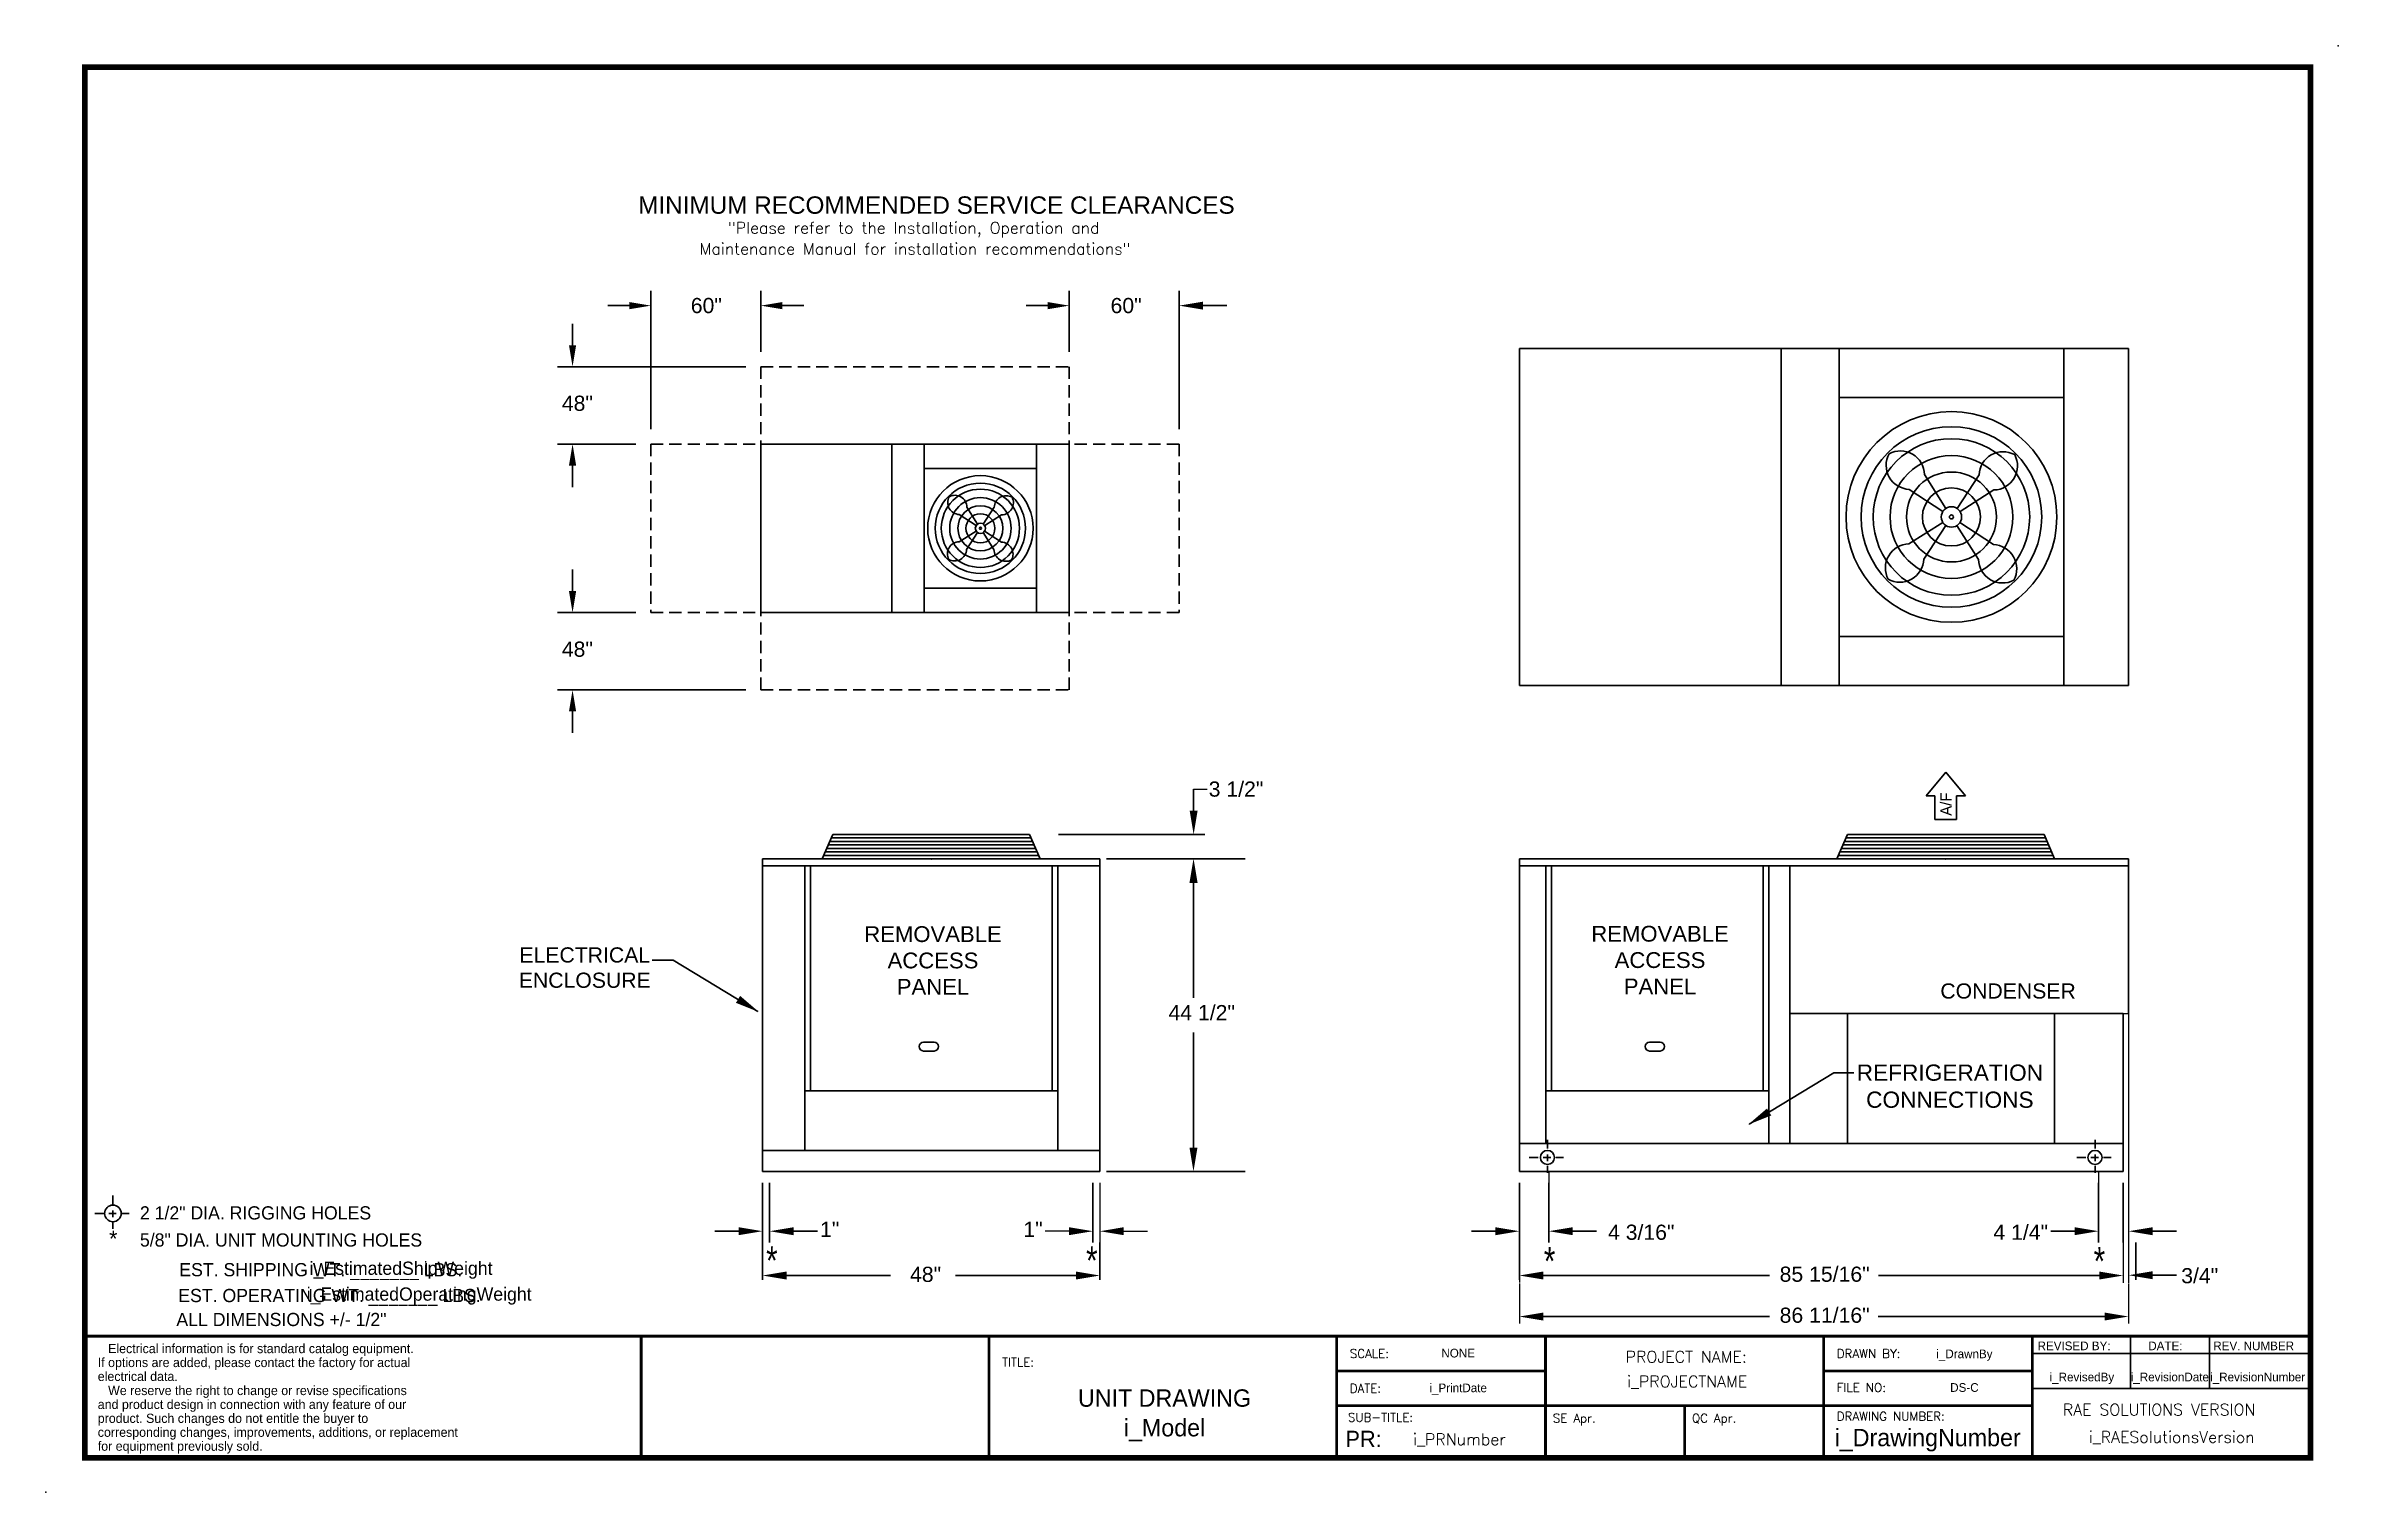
# Model space of a CAD drawing. Extents: x 350 to 676, y 0 to 206.
import ezdxf
from ezdxf.enums import TextEntityAlignment as Align

# ---------------------------------------------------------------- set-up
doc = ezdxf.new("R2010")
doc.units = 0
doc.header["$MEASUREMENT"] = 0
doc.linetypes.add('CENTER', pattern=[2, 1.25, -0.25, 0.25, -0.25])
doc.linetypes.add('HIDDEN', pattern=[0.375, 0.25, -0.125])
doc.layers.get('0').update_dxf_attribs({"linetype": 'CONTINUOUS'})
doc.styles.add('dimentions', font='ARIAL.TTF')
doc.styles.add('SIMPLEX', font='SIMPLEX')
doc.styles.add('SLDTEXTSTYLE0', font='ARIAL.TTF', dxfattribs={"width": 0.75})
doc.dimstyles.get("Standard").update_dxf_attribs({"dimtxt": 1.8, "dimasz": 0.18, "dimexe": 0.18, "dimexo": 0.0625, "dimgap": 0.09, "dimtad": 0, "dimtih": 1, "dimtoh": 1, "dimdec": 4, "dimzin": 0, "dimdsep": 46, "dimtxsty": 'STANDARD', "dimcen": 0.09, "dimadec": 0, "dimazin": 0, "dimtfac": 1, "dimtdec": 4, "dimtofl": 0, "dimtmove": 0, "dimatfit": 3, "dimfxl": 1, "dimtolj": 1, "dimtzin": 0, "dimarcsym": 0})

# ---------------------------------------------------------------- blocks, each defined once
blk = doc.blocks.new('*D15')
at = {"color": 0, "lineweight": -2}
for p, q in [((498.94, 44.38), (498.94, 35.88)), ((499.94, 44.38), (499.94, 35.88)), ((495.54, 37.47), (492.14, 37.47)), ((503.34, 37.47), (506.74, 37.47))]:
    blk.add_line(p, q, dxfattribs=at)
at = {"color": 0}
for points in [[(495.54, 38.04), (495.54, 36.91), (498.94, 37.47)], [(503.34, 38.04), (503.34, 36.91), (499.94, 37.47)]]:
    blk.add_solid(points, dxfattribs=at)

msp = doc.modelspace()

# ---------------------------------------------------------------- linework, layer by layer
at = {"linetype": 'Continuous', "lineweight": 30, "ltscale": 7}
for p, q in [((436.02559, 151.67758), (436.02559, 171.38258)), ((451.68431, 162.69004), (451.68431, 171.38258)), ((495.55931, 162.69004), (495.55931, 171.38258)), ((511.21803, 151.67758), (511.21803, 171.38258)), ((432.96559, 169.25758), (429.90559, 169.25758)), ((454.74431, 169.25758), (457.80431, 169.25758)), ((449.55931, 160.56504), (422.76503, 160.56504)), ((433.90059, 149.55258), (422.76503, 149.55258)), ((424.89003, 128.61258), (424.89003, 131.67258)), ((433.90059, 125.55258), (422.76503, 125.55258)), ((449.55931, 114.54012), (422.76503, 114.54012)), ((424.89003, 111.48012), (424.89003, 108.42012))]:
    msp.add_line(p, q, dxfattribs=at)
at = {"lineweight": 30}
for p, q in [((424.89003, 163.62504), (424.89003, 166.68504)), ((492.49931, 169.25758), (489.43931, 169.25758)), ((514.27803, 169.25758), (517.33803, 169.25758)), ((514.61803, 169.25758), (518.01803, 169.25758)), ((559.64304, 163.16855), (646.33054, 163.16855)), ((559.64304, 163.16855), (559.64304, 115.16855)), ((596.89304, 115.16855), (596.89304, 163.16855)), ((605.14304, 115.16855), (605.14304, 163.16855)), ((637.14304, 115.16855), (637.14304, 163.16855)), ((646.33054, 163.16855), (646.33054, 115.16855)), ((605.14304, 156.16855), (637.14304, 156.16855)), ((451.68431, 149.55258), (495.55931, 149.55258)), ((451.68431, 125.55258), (451.68431, 149.55258)), ((470.30931, 125.55258), (470.30931, 149.55258)), ((474.93431, 125.55258), (474.93431, 149.55258)), ((490.93431, 125.55258), (490.93431, 149.55258)), ((495.55931, 149.55258), (495.55931, 125.55258)), ((424.89003, 146.49258), (424.89003, 143.43258)), ((474.93431, 146.05258), (490.93431, 146.05258)), ((620.36496, 140.39364), (617.29783, 145.2228)), ((621.93909, 140.38205), (625.07703, 145.1655)), ((482.54527, 138.16512), (481.01171, 140.5797)), ((483.33233, 138.15933), (484.9013, 140.55105)), ((619.92955, 139.9646), (615.1461, 143.10253)), ((622.36813, 139.94664), (627.19729, 143.01376)), ((482.32176, 137.16353), (479.90718, 135.62997)), ((482.32756, 137.9506), (479.93584, 139.51957)), ((483.54106, 137.15455), (485.93278, 135.58559)), ((483.54685, 137.94162), (485.96143, 139.47518)), ((619.91795, 138.39046), (615.08879, 135.32334)), ((620.34699, 137.95505), (617.20906, 133.1716)), ((621.92113, 137.94346), (624.98825, 133.1143)), ((622.35654, 138.3725), (627.13999, 135.23457)), ((482.53628, 136.94583), (480.96732, 134.55411)), ((483.32335, 136.94003), (484.85691, 134.52545)), ((474.93431, 129.05258), (490.93431, 129.05258)), ((495.55931, 125.55258), (451.68431, 125.55258)), ((605.14304, 122.16855), (637.14304, 122.16855)), ((646.33054, 115.16855), (559.64304, 115.16855)), ((620.33054, 102.82421), (617.52424, 99.45651)), ((620.33054, 102.82421), (623.13685, 99.45651)), ((513.28725, 97.37447), (513.28725, 100.40265)), ((618.78708, 99.45651), (617.52424, 99.45651)), ((618.78708, 99.45651), (618.78708, 96.08881)), ((621.87401, 96.08881), (621.87401, 99.45651)), ((621.87401, 99.45651), (623.13685, 99.45651)), ((618.78708, 96.08881), (621.87401, 96.08881)), ((460.43875, 90.47447), (461.93875, 93.97447)), ((460.86732, 91.47447), (491.01018, 91.47447)), ((490.79589, 91.97447), (461.08161, 91.97447)), ((490.58161, 92.47447), (461.29589, 92.47447)), ((461.51018, 92.97447), (490.36732, 92.97447)), ((461.72447, 93.47447), (490.15304, 93.47447)), ((461.93875, 93.97447), (489.93875, 93.97447)), ((491.43875, 90.47447), (489.93875, 93.97447)), ((494.03335, 93.97447), (514.88185, 93.97447)), ((604.83054, 90.47447), (606.33054, 93.97447)), ((605.25911, 91.47447), (635.40197, 91.47447)), ((635.18769, 91.97447), (605.4734, 91.97447)), ((634.9734, 92.47447), (605.68769, 92.47447)), ((605.90197, 92.97447), (634.75911, 92.97447)), ((606.11626, 93.47447), (634.54483, 93.47447)), ((606.33054, 93.97447), (634.33054, 93.97447)), ((635.83054, 90.47447), (634.33054, 93.97447)), ((499.93875, 90.47447), (451.93875, 90.47447)), ((451.93875, 90.47447), (451.93875, 45.97447)), ((499.93875, 89.47447), (451.93875, 89.47447)), ((457.93875, 89.47447), (457.93875, 48.97447)), ((491.22447, 90.97447), (460.65304, 90.97447)), ((493.93875, 89.47447), (493.93875, 48.97447)), ((499.93875, 45.97447), (499.93875, 90.47447)), ((500.88903, 90.47447), (520.6145, 90.47447)), ((646.33054, 90.47447), (559.64304, 90.47447)), ((559.64304, 45.97447), (559.64304, 90.47447)), ((646.33054, 89.47447), (559.64304, 89.47447)), ((563.39304, 89.47447), (563.39304, 49.97447)), ((595.14304, 89.47447), (595.14304, 57.47447)), ((598.14304, 89.47447), (598.14304, 49.97447)), ((635.61626, 90.97447), (605.04483, 90.97447)), ((646.33054, 68.47447), (646.33054, 90.47447)), ((513.26034, 87.07447), (513.26034, 83.67447)), ((513.26034, 87.07447), (513.26034, 70.68465)), ((513.28725, 87.03065), (513.28725, 83.63065)), ((513.26034, 49.37447), (513.26034, 65.76429)), ((598.14304, 68.47447), (645.58054, 68.47447)), ((606.33054, 68.47447), (606.33054, 49.97447)), ((635.83054, 68.47447), (635.83054, 51.72447)), ((645.58054, 68.47447), (635.83054, 68.47447)), ((645.58054, 45.97447), (645.58054, 68.47447)), ((476.35777, 64.38068), (474.85777, 64.38068)), ((474.85777, 63.13068), (476.35777, 63.13068)), ((579.68706, 64.38068), (578.18706, 64.38068)), ((578.18706, 63.13068), (579.68706, 63.13068)), ((457.93875, 57.47447), (493.93875, 57.47447)), ((563.39304, 57.47447), (595.14304, 57.47447)), ((595.14304, 57.47447), (595.14304, 49.97447)), ((451.93875, 48.97447), (499.93875, 48.97447)), ((559.64304, 49.97447), (602.14304, 49.97447)), ((563.64304, 50.50419), (563.64304, 49.25578)), ((602.14304, 49.97447), (645.58054, 49.97447)), ((611.78625, 49.97447), (631.15886, 49.97447)), ((635.83054, 51.72447), (635.83054, 49.97447)), ((641.58054, 50.50419), (641.58054, 49.25578)), ((451.93875, 45.97447), (499.93875, 45.97447)), ((500.88903, 45.97447), (520.6145, 45.97447)), ((559.64304, 45.97447), (645.58054, 45.97447)), ((561.05655, 47.97447), (562.32262, 47.97447)), ((563.05307, 47.97447), (564.12064, 47.97447)), ((563.64304, 48.37909), (563.64304, 47.43497)), ((563.64304, 46.7606), (563.64304, 45.77608)), ((564.85109, 47.97447), (565.93276, 47.97447)), ((638.99405, 47.97447), (640.26012, 47.97447)), ((640.99057, 47.97447), (642.05814, 47.97447)), ((641.58054, 48.37909), (641.58054, 47.43497)), ((641.58054, 46.7606), (641.58054, 45.77608)), ((642.78859, 47.97447), (643.87026, 47.97447)), ((359.47006, 42.53763), (359.47006, 41.28922)), ((451.93875, 44.37987), (451.93875, 35.87987)), ((452.93875, 44.37987), (452.93875, 35.87987)), ((452.93875, 44.37987), (452.93875, 35.87987)), ((498.93875, 44.37987), (498.93875, 35.87987)), ((559.64304, 44.37987), (559.64304, 35.87987)), ((563.83054, 44.37987), (563.83054, 35.87987)), ((642.08054, 44.37987), (642.08054, 35.87987)), ((645.58054, 44.37987), (645.58054, 35.87987)), ((356.88357, 40.00791), (358.14964, 40.00791)), ((358.88008, 40.00791), (359.94766, 40.00791)), ((359.47006, 40.41254), (359.47006, 39.46841)), ((360.6781, 40.00791), (361.75977, 40.00791)), ((359.47006, 38.79404), (359.47006, 37.80952)), ((448.53875, 37.47447), (445.13875, 37.47447)), ((456.33875, 37.47447), (459.73875, 37.47447)), ((556.24304, 37.47447), (552.84304, 37.47447)), ((567.23054, 37.47447), (570.63054, 37.47447)), ((638.68054, 37.47447), (635.28054, 37.47447)), ((649.76409, 37.47447), (653.16409, 37.47447)), ((455.33875, 31.16394), (470.12299, 31.16394)), ((496.53875, 31.16394), (479.39324, 31.16394)), ((563.04304, 31.16394), (595.24145, 31.16394)), ((642.18054, 31.16394), (610.77218, 31.16394)), ((649.76409, 31.20799), (653.16409, 31.20799)), ((563.04304, 25.32471), (595.24145, 25.32471)), ((642.93054, 25.32471), (610.73213, 25.32471)), ((434.65901, 5.20044), (434.65901, 22.52544)), ((484.15901, 5.20044), (484.15901, 22.52544)), ((533.65901, 22.52544), (632.65901, 22.52544)), ((533.65901, 5.20044), (533.65901, 22.52544)), ((563.35901, 22.52544), (563.35901, 5.20044)), ((602.95901, 22.52544), (602.95901, 12.62544)), ((632.65901, 22.52544), (632.65901, 5.20044)), ((632.65901, 22.52544), (672.25901, 22.52544)), ((632.65901, 22.52544), (632.65901, 20.05044)), ((632.65901, 20.05044), (672.25901, 20.05044)), ((646.63155, 22.52544), (646.63155, 15.10044)), ((657.88427, 22.52544), (657.88427, 15.10044)), ((563.35901, 17.57544), (533.65901, 17.57544)), ((602.95901, 17.57544), (632.65901, 17.57544)), ((602.95901, 12.62544), (602.95901, 17.57544)), ((632.65901, 15.10044), (672.25901, 15.10044)), ((632.65901, 12.62544), (533.65901, 12.62544)), ((583.15901, 12.62544), (583.15901, 5.20044)), ((602.95901, 12.62544), (602.95901, 5.20044))]:
    msp.add_line(p, q, dxfattribs=at)
at = {"linetype": 'HIDDEN', "lineweight": 30, "ltscale": 7}
for p, q in [((451.68431, 160.56504), (495.55931, 160.56504)), ((451.68431, 160.56504), (451.68431, 149.55258)), ((495.55931, 160.56504), (495.55931, 149.55258)), ((436.02559, 149.55258), (436.02559, 125.55258)), ((436.02559, 149.55258), (451.68431, 149.55258)), ((511.21803, 149.55258), (495.55931, 149.55258)), ((511.21803, 149.55258), (511.21803, 125.55258)), ((436.02559, 125.55258), (451.68431, 125.55258)), ((451.68431, 114.54012), (451.68431, 125.55258)), ((495.55931, 114.54012), (495.55931, 125.55258)), ((511.21803, 125.55258), (495.55931, 125.55258)), ((451.68431, 114.54012), (495.55931, 114.54012))]:
    msp.add_line(p, q, dxfattribs=at)
at = {"linetype": 'CENTER', "lineweight": 30}
msp.add_line((451.68431, 125.55258), (495.55931, 125.55258), dxfattribs=at)
at = {"ltscale": 3}
for p, q in [((513.28725, 100.40265), (515.20044, 100.40265)), ((645.58054, 68.47447), (646.33054, 68.47447)), ((646.33054, 68.47447), (646.33054, 30.1126)), ((563.83054, 45.97447), (563.83054, 43.6131)), ((642.08054, 45.97447), (642.08054, 43.4917)), ((559.64304, 35.87987), (559.64304, 30.17124)), ((645.58054, 35.87987), (645.58054, 30.12627)), ((559.64304, 30.04063), (559.64304, 24.332)), ((646.33054, 30.04063), (646.33054, 24.332))]:
    msp.add_line(p, q, dxfattribs=at)
at = {"linetype": 'Continuous', "lineweight": 30}
for p, q in [((458.7495, 89.47482), (458.7495, 57.47447)), ((493.128, 89.47482), (493.128, 57.47447)), ((564.20379, 89.47482), (564.20379, 57.47447)), ((594.33229, 89.47482), (594.33229, 57.47447))]:
    msp.add_line(p, q, dxfattribs=at)
at = {"lineweight": 30, "ltscale": 3}
for p, q in [((451.93875, 35.87987), (451.93875, 30.55062)), ((499.93875, 35.87987), (499.93875, 30.55062)), ((559.64304, 35.87987), (559.64304, 30.55062)), ((647.39304, 35.87987), (647.39304, 30.55062))]:
    msp.add_line(p, q, dxfattribs=at)
at = {"const_width": 0.792}
msp.add_lwpolyline([(355.45901, 5.20044), (672.25901, 5.20044), (672.25901, 203.20044), (355.45901, 203.20044), (355.45901, 5.20044)], dxfattribs=at)
at = {"lineweight": 30}
for points in [[(451.27405, 68.76975), (439.21263, 76.06171), (436.20414, 76.06171)], [(592.35484, 52.7344), (604.41626, 60.02637), (607.23957, 60.02637)]]:
    msp.add_lwpolyline(points, dxfattribs=at)
at = {"lineweight": 30, "const_width": 0.396}
for points in [[(435.12721, 22.52544), (355.45901, 22.52544)], [(672.25901, 22.52544), (434.65901, 22.52544), (434.65901, 5.20044)], [(484.15901, 22.52544), (484.15901, 5.20044)], [(533.65901, 22.52544), (533.65901, 5.20044)], [(563.35901, 22.52544), (563.35901, 5.20044)], [(602.95901, 22.52544), (602.95901, 5.20044)], [(632.65901, 5.20044), (632.65901, 22.52544), (672.25901, 22.52544)], [(563.35901, 17.57544), (533.65901, 17.57544)], [(632.65901, 17.57544), (602.95901, 17.57544), (602.95901, 5.20044)], [(632.65901, 12.62544), (533.65901, 12.62544)], [(583.15901, 12.62544), (583.15901, 5.20044)]]:
    msp.add_lwpolyline(points, dxfattribs=at)
at = {"lineweight": 30}
for centre, radius in [((621.14304, 139.16855), 14.99997), ((621.14304, 139.16855), 12.85177), ((621.14304, 139.16855), 11.13912), ((621.14304, 139.16855), 8.73857), ((482.93431, 137.55258), 7.49999), ((482.93431, 137.55258), 6.42589), ((621.14304, 139.16855), 6.40143), ((482.93431, 137.55258), 5.56956), ((482.93431, 137.55258), 4.36928), ((482.93431, 137.55258), 3.20072), ((621.14304, 139.16855), 4.13262), ((621.14304, 139.16855), 1.4513), ((482.93431, 137.55258), 2.06631), ((482.93431, 137.55258), 0.72565), ((482.93431, 137.55258), 0.14323), ((621.14304, 139.16855), 0.28645), ((563.64304, 47.97447), 1), ((641.58054, 47.97447), 1), ((359.47006, 40.00791), 1.18714)]:
    msp.add_circle(centre, radius, dxfattribs=at)
for centre, radius, start, end in [((615.27676, 146.52664), 3.4266, 151.3003537, 267.814713), ((613.87218, 145.1426), 3.4266, 1.3411738, 117.8555331), ((628.50113, 145.03484), 3.4266, 61.3003537, 177.814713), ((627.11709, 146.43942), 3.4266, 271.3411738, 27.8555331), ((480.00117, 141.23162), 1.7133, 151.3003537, 267.814713), ((479.29888, 140.5396), 1.7133, 1.3411738, 117.8555331), ((486.61335, 140.48572), 1.7133, 61.3003537, 177.814713), ((485.92133, 141.18801), 1.7133, 271.3411738, 27.8555331), ((479.94729, 133.91715), 1.7133, 91.3411738, 207.8555331), ((479.25527, 134.61944), 1.7133, 241.3003537, 357.814713), ((486.56974, 134.56555), 1.7133, 181.3411738, 297.8555331), ((485.86745, 133.87353), 1.7133, 331.3003537, 87.814713), ((615.16899, 131.89769), 3.4266, 91.3411738, 207.8555331), ((627.00933, 131.81046), 3.4266, 331.3003537, 87.814713), ((613.78496, 133.30227), 3.4266, 241.3003537, 357.814713), ((628.41391, 133.1945), 3.4266, 181.3411738, 297.8555331), ((474.85777, 63.75568), 0.625, 90, 270), ((476.35777, 63.75568), 0.625, 270, 90), ((578.18706, 63.75568), 0.625, 90, 270), ((579.68706, 63.75568), 0.625, 270, 90)]:
    msp.add_arc(centre, radius, start, end, dxfattribs=at)
for p in [(676.18485, 206.25054), (632.65901, 5.20044), (349.92174, 0.3168)]:
    msp.add_point(p)
for p in [(475.93875, 90.47447), (620.33054, 90.47447)]:
    msp.add_point(p, dxfattribs=at)
at = {"linetype": 'HIDDEN', "lineweight": 30, "ltscale": 7}
for points in [[(432.96559, 169.76758), (432.96559, 168.74758), (436.02559, 169.25758)], [(454.74431, 169.76758), (454.74431, 168.74758), (451.68431, 169.25758)], [(424.38003, 128.61258), (425.40003, 128.61258), (424.89003, 125.55258)], [(424.38003, 111.48012), (425.40003, 111.48012), (424.89003, 114.54012)]]:
    msp.add_solid(points, dxfattribs=at)
at = {"lineweight": 30}
for points in [[(492.49931, 169.76758), (492.49931, 168.74758), (495.55931, 169.25758)], [(514.61803, 169.82425), (514.61803, 168.69091), (511.21803, 169.25758)], [(514.27803, 169.76758), (514.27803, 168.74758), (511.21803, 169.25758)], [(424.38003, 163.62504), (425.40003, 163.62504), (424.89003, 160.56504)], [(424.38003, 146.49258), (425.40003, 146.49258), (424.89003, 149.55258)], [(512.72059, 97.37447), (513.85392, 97.37447), (513.28725, 93.97447)], [(512.69367, 87.07447), (513.82701, 87.07447), (513.26034, 90.47447)], [(512.69367, 87.07447), (513.82701, 87.07447), (513.26034, 90.47447)], [(512.72059, 87.03065), (513.85392, 87.03065), (513.28725, 90.43065)], [(448.73756, 70.98416), (451.42809, 68.67662), (448.1346, 69.98683)], [(594.89133, 54.94882), (592.2008, 52.64128), (595.49428, 53.95149)], [(512.69367, 49.37447), (513.82701, 49.37447), (513.26034, 45.97447)], [(448.53875, 38.04114), (448.53875, 36.9078), (451.93875, 37.47447)], [(456.33875, 38.04114), (456.33875, 36.9078), (452.93875, 37.47447)], [(456.33875, 38.04114), (456.33875, 36.9078), (452.93875, 37.47447)], [(495.53875, 38.04114), (495.53875, 36.9078), (498.93875, 37.47447)], [(455.33875, 31.73061), (455.33875, 30.59728), (451.93875, 31.16394)], [(455.33875, 31.73061), (455.33875, 30.59728), (451.93875, 31.16394)], [(496.53875, 31.73061), (496.53875, 30.59728), (499.93875, 31.16394)], [(496.53875, 31.73061), (496.53875, 30.59728), (499.93875, 31.16394)], [(563.04304, 31.73061), (563.04304, 30.59728), (559.64304, 31.16394)], [(563.04304, 31.73061), (563.04304, 30.59728), (559.64304, 31.16394)], [(642.18054, 31.73061), (642.18054, 30.59728), (645.58054, 31.16394)], [(642.18054, 31.73061), (642.18054, 30.59728), (645.58054, 31.16394)], [(563.04304, 25.89138), (563.04304, 24.75804), (559.64304, 25.32471)], [(563.04304, 25.89138), (563.04304, 24.75804), (559.64304, 25.32471)], [(642.93054, 25.89138), (642.93054, 24.75804), (646.33054, 25.32471)], [(642.93054, 25.89138), (642.93054, 24.75804), (646.33054, 25.32471)]]:
    msp.add_solid(points, dxfattribs=at)
for points in [[(556.24304, 38.04114), (556.24304, 36.9078), (559.64304, 37.47447)], [(567.23054, 38.04114), (567.23054, 36.9078), (563.83054, 37.47447)], [(638.68054, 38.04114), (638.68054, 36.9078), (642.08054, 37.47447)], [(649.76409, 38.04114), (649.76409, 36.9078), (646.36409, 37.47447)], [(649.76409, 31.77466), (649.76409, 30.64133), (646.36409, 31.20799)]]:
    msp.add_solid(points)

# ---------------------------------------------------------------- texts
for s, height, style, p in [('MINIMUM RECOMMENDED SERVICE CLEARANCES', 2.475, 'dimentions', (434.2294, 182.33855)), ('3 1/2"', 2.16, 'dimentions', (515.43247, 99.34658)), ('1"', 2.16, 'dimentions', (460.11427, 36.67173)), ('1"', 2.16, 'dimentions', (489.05473, 36.67173)), ('4 3/16"', 2.16, 'dimentions', (572.26481, 36.24779)), ('4 1/4"', 2.16, 'dimentions', (627.12053, 36.24779)), ('85 15/16"', 2.16, 'dimentions', (596.69078, 30.27348)), ('3/4"', 2.16, 'dimentions', (653.85132, 30.05944)), ('86 11/16"', 2.16, 'dimentions', (596.69078, 24.43425)), ('SCALE:', 1.2375, 'SIMPLEX', (535.51526, 19.43169)), ('DRAWN BY:', 1.2375, 'SIMPLEX', (604.81526, 19.43169)), ('TITLE:', 1.2375, 'SIMPLEX', (486.01526, 18.19419)), ('DATE:', 1.2375, 'SIMPLEX', (535.51526, 14.48169)), ('FILE NO:', 1.2375, 'SIMPLEX', (604.81526, 14.60134)), ('SUB-TITLE:', 1.2375, 'SIMPLEX', (535.24711, 10.34829)), ('SE Apr.', 1.2375, 'SIMPLEX', (564.41122, 10.23329)), ('QC Apr.', 1.2375, 'SIMPLEX', (584.21122, 10.23329)), ('DRAWING NUMBER:', 1.2375, 'SIMPLEX', (604.81526, 10.49856)), ('RAE SOLUTIONS VERSION', 1.6434, 'SIMPLEX', (636.99756, 11.24685))]:
    msp.add_text(s, height=height, dxfattribs=dict(at, style=style)).set_placement(p)
for s, height, style, p in [('"Please refer to the Installation, Operation and', 1.6434, 'SIMPLEX', (473.43564, 179.5077)), ('Maintenance Manual for installation recommendations"', 1.6434, 'SIMPLEX', (473.63166, 176.52892)), ('CONDENSER', 2.16, 'dimentions', (629.20245, 70.59717)), ('PROJECT NAME:', 1.6434, 'SIMPLEX', (583.40758, 18.7718)), ('i_PROJECTNAME', 1.6434, 'SIMPLEX', (583.53254, 15.25425)), ('i_PRNumber', 1.6434, 'SIMPLEX', (551.11167, 7.0237)), ('i_RAESolutionsVersion', 1.6434, 'SIMPLEX', (652.49986, 7.34198))]:
    msp.add_text(s, height=height, dxfattribs=dict(at, style=style)).set_placement(p, align=Align.CENTER)
msp.add_text('A/F', height=1.59375, rotation=90, dxfattribs=at).set_placement((621.16162, 96.62067))
for s, height, p in [('2 1/2" DIA. RIGGING HOLES', 1.881, (363.31462, 39.1412)), ('5/8" DIA. UNIT MOUNTING HOLES', 1.881, (363.31462, 35.283)), ('REVISED BY:', 1.2375, (633.40182, 20.53045)), ('DATE:', 1.2375, (649.16053, 20.53045)), ('REV. NUMBER', 1.2375, (658.41473, 20.53045))]:
    msp.add_text(s, height=height, dxfattribs=at).set_placement(p)
for s, height, p in [('*', 2.31492, (359.51891, 35.25042)), ('EST. SHIPPING WT. _______ LBS.', 1.881, (389.04816, 31.05605)), ('i_EstimatedShipWeight', 1.8831587, (400.48097, 31.26153)), ('i_EstimatedOperatingWeight', 1.881, (403.05476, 27.58217)), ('EST. OPERATING WT. _______ LBS.', 1.881, (390.29717, 27.37669)), ('ALL DIMENSIONS +/- 1/2"', 1.881, (383.44798, 23.963)), ('NONE', 1.2375, (550.93809, 19.49708)), ('i_DrawnBy', 1.2375, (622.99136, 19.39092)), ('i_RevisedBy', 1.2375, (639.70844, 16.09315)), ('i_RevisionDate', 1.2375, (652.2294, 16.09315)), ('i_RevisionNumber', 1.2375, (664.72631, 16.09315)), ('UNIT DRAWING', 2.475, (509.1429, 12.4802)), ('i_PrintDate', 1.2375, (550.93809, 14.54708)), ('DS-C', 1.2375, (622.99136, 14.60303)), ('i_Model', 2.475, (509.1429, 8.26193)), ('i_DrawingNumber', 2.475, (617.76379, 6.85643))]:
    msp.add_text(s, height=height, dxfattribs=at).set_placement(p, align=Align.CENTER)
at = {"lineweight": 25}
for s, p in [('   Electrical information is for standard catalog equipment.', (357.31099, 20.1089)), ('electrical data.', (357.31099, 16.14606)), ('If options are added, please contact the factory for actual', (357.31099, 18.12748)), ('and product design in connection with any feature of our', (357.31099, 12.15824)), ('   We reserve the right to change or revise specifications', (357.31099, 14.13966)), ('product. Such changes do not entitle the buyer to', (357.31099, 10.17682)), ('for equipment previously sold.', (357.31099, 6.21398)), ('corresponding changes, improvements, additions, or replacement ', (357.31099, 8.1954))]:
    msp.add_text(s, height=1.3209461, dxfattribs=at).set_placement(p)
at = {"lineweight": 30}
msp.add_text('PR:', height=2.320312, dxfattribs=at).set_placement((540.05812, 6.73776), align=Align.RIGHT)
for s, insert, char_height, attachment_point, style in [('\\A1;60"', (443.92926, 169.25758), 2.16, 5, 'dimentions'), ('\\A1;60"', (503.6757, 169.25758), 2.16, 5, 'dimentions'), ('48"', (425.57463, 155.34301), 2.16, 5, 'dimentions'), ('48"', (425.57463, 120.33055), 2.16, 5, 'dimentions'), ('ELECTRICAL\\PENCLOSURE', (426.62496, 74.99463), 2.16, 5, 'dimentions'), ('44 1/2"', (514.44027, 68.57989), 2.16, 5, 'dimentions'), ('*', (452.43459, 35.30674), 4.01612, 1, 'SLDTEXTSTYLE0'), ('*', (497.97659, 35.30674), 4.01612, 1, 'SLDTEXTSTYLE0'), ('*', (563.13258, 35.22323), 4.01612, 1, 'SLDTEXTSTYLE0'), ('*', (641.38258, 35.22323), 4.01612, 1, 'SLDTEXTSTYLE0'), ('48"', (475.13562, 31.31459), 2.16, 5, 'dimentions')]:
    msp.add_mtext(s, dxfattribs=dict(at, insert=insert, char_height=char_height, attachment_point=attachment_point, style=style))
at = {"lineweight": 30, "attachment_point": 2, "style": 'dimentions'}
for s, insert, char_height, width in [('REMOVABLE ACCESS\\PPANEL', (476.18836, 80.89867), 2.25, 25.7942955), ('REMOVABLE ACCESS\\PPANEL', (579.66797, 80.95318), 2.25, 25.7942955), ('REFRIGERATION\\PCONNECTIONS', (620.92048, 61.20574), 2.3099, 28.6603283)]:
    msp.add_mtext(s, dxfattribs=dict(at, insert=insert, char_height=char_height, width=width))

# ---------------------------------------------------------------- dimensions: what is measured, and where the dimension line sits
at = {"lineweight": 30}
dim = msp.add_linear_dim(base=(498.93875, 37.47447), p1=(499.93875, 45.97447), p2=(498.93875, 45.97447), text=' ', dimstyle='Standard', override={"dimscale": 17, "dimtxt": 0.0938, "dimasz": 0.2, "dimexe": 0.0938, "dimexo": 0.0938, "dimcen": 0.0938, "dimaunit": 1, "dimtix": 1, "dimtmove": 2}, dxfattribs=at)
dim.commit()
dim.dimension.update_dxf_attribs({"geometry": '*D15', "text_midpoint": (499.43875, 37.47447)})

doc.saveas('drawing.dxf')
